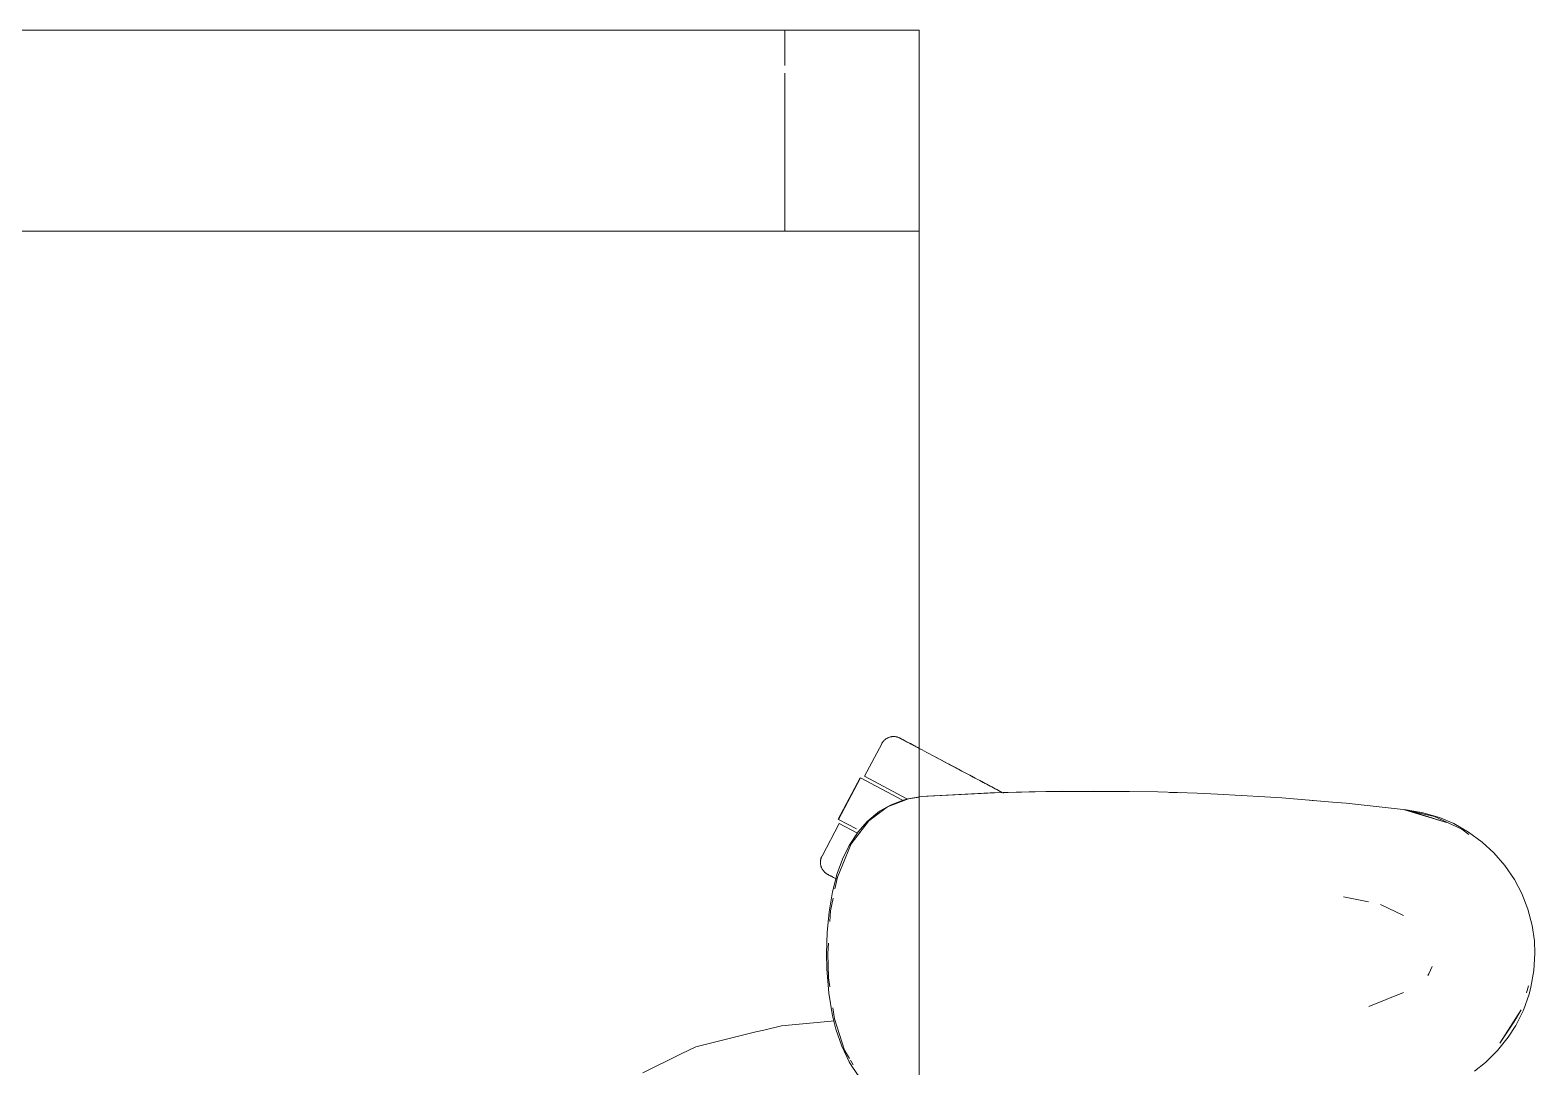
# Model space of a CAD drawing. Header units: millimetres. Extents: x 79795 to 317870, y -36033 to 97293.
# Drawn here: x 217957.6 to 218406.6, y 10690.5 to 10999.8 of the extents above; entities that cross this region are included whole.
import ezdxf

# ---------------------------------------------------------------- set-up
doc = ezdxf.new("R2010")
doc.units = ezdxf.units.MM
doc.header["$MEASUREMENT"] = 0
doc.layers.add('G-IMPT', color=8, linetype='CONTINUOUS', lineweight=9)
doc.layers.add('I-FURN', color=8, linetype='CONTINUOUS', lineweight=9)

msp = doc.modelspace()

# ---------------------------------------------------------------- linework, layer by layer
at = {"layer": 'G-IMPT'}
for p, q in [((218223.53, 10771.18), (218221.88, 10770.92)), ((218245.31, 10772.26), (218223.53, 10771.18)), ((218244.1, 10772.22), (218223.53, 10771.18)), ((218223.53, 10771.18), (218225.13, 10771.29)), ((218245.31, 10772.26), (218225.13, 10771.29)), ((218226.65, 10771.34), (218225.13, 10771.29)), ((218265.5, 10772.73), (218244.1, 10772.22)), ((218255.66, 10772.57), (218244.1, 10772.22)), ((218244.1, 10772.22), (218245.31, 10772.26)), ((218265.5, 10772.73), (218245.31, 10772.26)), ((218255.66, 10772.57), (218274.89, 10772.77)), ((218265.5, 10772.73), (218255.66, 10772.57)), ((218285.68, 10772.68), (218255.66, 10772.57)), ((218263.46, 10772.71), (218261.55, 10772.64)), ((218265.5, 10772.69), (218263.46, 10772.71)), ((218285.68, 10772.68), (218265.5, 10772.73)), ((218285.68, 10772.68), (218274.89, 10772.77)), ((218285.68, 10772.68), (218294.1, 10772.52)), ((218305.86, 10772.13), (218294.1, 10772.52)), ((218299.04, 10772.38), (218297.54, 10772.39)), ((218300.97, 10772.27), (218299.04, 10772.38)), ((218305.86, 10772.13), (218311.88, 10771.87)), ((218326.02, 10771.06), (218311.88, 10771.87)), ((218331.11, 10770.74), (218326.02, 10771.06)), ((218211.06, 10766.76), (218207.32, 10763.68)), ((218213.47, 10768.05), (218207.84, 10763.88)), ((218214.5, 10768.72), (218211.06, 10766.76)), ((218219.66, 10770.46), (218213.47, 10768.05)), ((218214.5, 10768.72), (218218.14, 10770.11)), ((218219.49, 10770.48), (218218.14, 10770.11)), ((218219.49, 10770.48), (218221.88, 10770.92)), ((218219.66, 10770.46), (218222.83, 10770.94)), ((218331.11, 10770.74), (218346.17, 10769.49)), ((218339.29, 10770.09), (218340.97, 10769.92)), ((218346.17, 10769.49), (218350.3, 10769.14)), ((218350.3, 10769.14), (218368.22, 10767.24)), ((218367.71, 10767.24), (218380.17, 10763.41)), ((218367.71, 10767.24), (218371.03, 10766.32)), ((218368.22, 10767.24), (218373.27, 10766.34)), ((218376.68, 10765.2), (218368.28, 10767.11)), ((218207.84, 10763.88), (218202.63, 10757.09)), ((218204.66, 10760.64), (218207.32, 10763.68)), ((218380.17, 10763.41), (218371.03, 10766.32)), ((218378.13, 10764.88), (218373.27, 10766.34)), ((218376.68, 10765.2), (218384.74, 10761.46)), ((218382.37, 10763.07), (218378.13, 10764.88)), ((218382.37, 10763.07), (218386.81, 10760.55)), ((218202, 10756.6), (218204.66, 10760.64)), ((218386.85, 10759.86), (218384.74, 10761.46)), ((218390.89, 10757.56), (218386.81, 10760.55)), ((218390.89, 10757.56), (218394.33, 10754.39)), ((218202, 10756.6), (218200.02, 10752.52)), ((218202.63, 10757.09), (218200.79, 10752.7)), ((218397.65, 10750.56), (218394.33, 10754.39)), ((218198.43, 10748.19), (218200.02, 10752.52)), ((218198.46, 10747.07), (218200.79, 10752.7)), ((218400.48, 10746.39), (218397.65, 10750.56)), ((218198.43, 10748.19), (218197, 10742.71)), ((218198.46, 10747.07), (218197.75, 10743.61)), ((218400.48, 10746.39), (218402.67, 10742.23)), ((218196, 10736.78), (218197, 10742.71)), ((218197.19, 10740.86), (218196.42, 10737.11)), ((218349.51, 10741.27), (218356.94, 10739.7)), ((218402.67, 10742.23), (218404.51, 10737.52)), ((218196, 10736.78), (218195.44, 10730.63)), ((218196.42, 10737.11), (218196.22, 10733.91)), ((218367.34, 10735.67), (218360.56, 10738.93)), ((218405.77, 10732.65), (218404.51, 10737.52)), ((218195.26, 10724.29), (218195.44, 10730.63)), ((218405.77, 10732.65), (218406.42, 10728.14)), ((218195.82, 10727.4), (218195.63, 10724.29)), ((218406.59, 10724.29), (218406.42, 10728.14)), ((218195.35, 10719.78), (218195.26, 10724.29)), ((218195.86, 10717.12), (218195.63, 10724.29)), ((218406.59, 10724.29), (218406.29, 10719.25)), ((218195.35, 10719.78), (218195.92, 10712.47)), ((218195.86, 10717.12), (218196.26, 10714.34)), ((218374.96, 10718.24), (218374.66, 10717.79)), ((218375.97, 10720.46), (218374.96, 10718.24)), ((218406.29, 10719.25), (218405.41, 10714.3)), ((218357.01, 10708.57), (218367.43, 10712.71)), ((218404.05, 10712.61), (218404.67, 10714.64)), ((218405.41, 10714.3), (218404.85, 10712.17)), ((218197.04, 10705.7), (218195.92, 10712.47)), ((218197.13, 10708.15), (218197.59, 10704.86)), ((218403.14, 10707.4), (218404.85, 10712.17)), ((218197.72, 10704.24), (218181.84, 10702.8)), ((218198.02, 10701.78), (218197.04, 10705.7)), ((218197.59, 10704.86), (218200.62, 10695.47)), ((218402.49, 10707.49), (218396.17, 10697.54)), ((218400.33, 10703.82), (218396.17, 10697.54)), ((218402.49, 10707.49), (218400.33, 10703.82)), ((218403.14, 10707.4), (218400.9, 10702.89)), ((218156.24, 10696.52), (218174.18, 10700.92)), ((218174.18, 10700.92), (218176.55, 10701.5)), ((218181.84, 10702.8), (218176.55, 10701.5)), ((218198.02, 10701.78), (218199.76, 10696.69)), ((218395.44, 10695.37), (218398.63, 10699.34)), ((218400.9, 10702.89), (218398.63, 10699.34)), ((218151.88, 10694.37), (218156.24, 10696.52)), ((218199.76, 10696.69), (218201.96, 10692.05)), ((218200.62, 10695.47), (218202.09, 10693.02)), ((218395.44, 10695.37), (218391.84, 10691.82)), ((218151.88, 10694.37), (218140.41, 10688.72)), ((218201.96, 10692.05), (218202.77, 10690.68)), ((218202.37, 10692.55), (218203.23, 10691.11)), ((218205.21, 10687.22), (218202.77, 10690.68)), ((218391.84, 10691.82), (218388.53, 10689.19))]:
    msp.add_line(p, q, dxfattribs=at)
at = {"layer": 'I-FURN'}
for p, q in [((217426.83, 10999.83), (218222.83, 10999.83)), ((218222.83, 10999.83), (217426.83, 10999.83)), ((217426.83, 10999.83), (218222.83, 10999.83)), ((218182.83, 10999.83), (217462.83, 10999.83)), ((218222.83, 10999.83), (218182.83, 10999.83)), ((218182.83, 10989.25), (218182.83, 10999.83)), ((218182.83, 10989.25), (218182.83, 10999.83)), ((218222.83, 10939.83), (218222.83, 10999.83)), ((218222.83, 10999.83), (218222.83, 10939.83)), ((218222.83, 9399.83), (218222.83, 10999.83)), ((218222.83, 10999.83), (218222.83, 9399.83)), ((218182.83, 10939.83), (218182.83, 10986.93)), ((218182.83, 10939.83), (218182.83, 10986.93)), ((218222.83, 10939.83), (217787.83, 10939.83)), ((217787.83, 10939.83), (218182.83, 10939.83)), ((218182.83, 10939.83), (218222.83, 10939.83)), ((218214.29, 10788.94), (218214.45, 10788.97)), ((218214.45, 10788.97), (218214.6, 10789)), ((218214.6, 10789), (218214.76, 10789.03)), ((218214.76, 10789.03), (218214.92, 10789.04)), ((218214.92, 10789.04), (218215.09, 10789.05)), ((218215.09, 10789.05), (218215.25, 10789.06)), ((218215.25, 10789.06), (218215.41, 10789.05)), ((218215.41, 10789.05), (218215.57, 10789.04)), ((218215.57, 10789.04), (218215.73, 10789.03)), ((218215.73, 10789.03), (218215.89, 10789.01)), ((218215.89, 10789.01), (218216.05, 10788.98)), ((218216.05, 10788.98), (218216.2, 10788.94)), ((218211.7, 10786.92), (218206.55, 10777.23)), ((218211.7, 10786.92), (218211.78, 10787.06)), ((218211.78, 10787.06), (218211.86, 10787.2)), ((218211.86, 10787.2), (218211.95, 10787.33)), ((218211.95, 10787.33), (218212.04, 10787.46)), ((218212.04, 10787.46), (218212.14, 10787.59)), ((218212.14, 10787.59), (218212.25, 10787.71)), ((218212.25, 10787.71), (218212.36, 10787.83)), ((218212.36, 10787.83), (218212.47, 10787.94)), ((218212.47, 10787.94), (218212.59, 10788.05)), ((218212.59, 10788.05), (218212.71, 10788.16)), ((218212.71, 10788.16), (218212.84, 10788.25)), ((218212.84, 10788.25), (218212.97, 10788.35)), ((218212.97, 10788.35), (218213.11, 10788.44)), ((218213.11, 10788.44), (218213.25, 10788.52)), ((218213.25, 10788.52), (218213.39, 10788.6)), ((218213.39, 10788.6), (218213.53, 10788.67)), ((218213.53, 10788.67), (218213.68, 10788.74)), ((218213.68, 10788.74), (218213.83, 10788.8)), ((218213.83, 10788.8), (218213.98, 10788.85)), ((218213.98, 10788.85), (218214.13, 10788.9)), ((218214.13, 10788.9), (218214.29, 10788.94)), ((218216.2, 10788.94), (218216.36, 10788.9)), ((218216.36, 10788.9), (218216.51, 10788.85)), ((218216.51, 10788.85), (218216.67, 10788.8)), ((218216.67, 10788.8), (218216.82, 10788.74)), ((218216.82, 10788.74), (218216.96, 10788.68)), ((218216.96, 10788.68), (218217.11, 10788.61)), ((218217.11, 10788.61), (218217.15, 10788.59)), ((218217.15, 10788.59), (218217.17, 10788.57)), ((218217.15, 10788.58), (218217.15, 10788.59)), ((218217.19, 10788.56), (218217.15, 10788.58)), ((218217.17, 10788.57), (218217.23, 10788.54)), ((218217.28, 10788.52), (218217.19, 10788.56)), ((218217.23, 10788.54), (218217.33, 10788.49)), ((218217.4, 10788.45), (218217.28, 10788.52)), ((218217.33, 10788.49), (218217.47, 10788.41)), ((218217.56, 10788.37), (218217.4, 10788.45)), ((218217.47, 10788.41), (218217.65, 10788.32)), ((218217.76, 10788.26), (218217.56, 10788.37)), ((218217.65, 10788.32), (218217.87, 10788.2)), ((218218, 10788.13), (218217.76, 10788.26)), ((218217.87, 10788.2), (218218.13, 10788.06)), ((218218.28, 10787.98), (218218, 10788.13)), ((218218.13, 10788.06), (218218.42, 10787.91)), ((218218.6, 10787.81), (218218.28, 10787.98)), ((218218.42, 10787.91), (218218.76, 10787.73)), ((218218.96, 10787.62), (218218.6, 10787.81)), ((218218.76, 10787.73), (218219.13, 10787.53)), ((218219.35, 10787.41), (218218.96, 10787.62)), ((218219.13, 10787.53), (218219.54, 10787.31)), ((218219.78, 10787.19), (218219.35, 10787.41)), ((218219.54, 10787.31), (218219.99, 10787.07)), ((218220.24, 10786.94), (218219.78, 10787.19)), ((218219.99, 10787.07), (218220.47, 10786.82)), ((218220.74, 10786.67), (218220.24, 10786.94)), ((218220.47, 10786.82), (218220.99, 10786.54)), ((218221.28, 10786.39), (218220.74, 10786.67)), ((218220.99, 10786.54), (218221.54, 10786.25)), ((218221.85, 10786.09), (218221.28, 10786.39)), ((218221.54, 10786.25), (218222.12, 10785.94)), ((218222.45, 10785.77), (218221.85, 10786.09)), ((218223.08, 10785.43), (218222.45, 10785.77)), ((218223.75, 10785.08), (218223.08, 10785.43)), ((218224.44, 10784.71), (218223.75, 10785.08)), ((218225.16, 10784.32), (218224.44, 10784.71)), ((218225.91, 10783.92), (218225.16, 10784.32)), ((218226.69, 10783.51), (218225.91, 10783.92)), ((218227.49, 10783.09), (218226.69, 10783.51)), ((218228.32, 10782.65), (218227.49, 10783.09)), ((218227.87, 10782.88), (218228.7, 10782.44)), ((218229.16, 10782.2), (218228.32, 10782.65)), ((218228.7, 10782.44), (218229.56, 10781.99)), ((218230.03, 10781.73), (218229.16, 10782.2)), ((218229.56, 10781.99), (218230.44, 10781.52)), ((218230.92, 10781.26), (218230.03, 10781.73)), ((218230.44, 10781.52), (218231.33, 10781.04)), ((218231.82, 10780.78), (218230.92, 10781.26)), ((218231.33, 10781.04), (218232.25, 10780.56)), ((218232.75, 10780.29), (218231.82, 10780.78)), ((218232.25, 10780.56), (218233.18, 10780.06)), ((218233.68, 10779.79), (218232.75, 10780.29)), ((218233.18, 10780.06), (218234.12, 10779.56)), ((218205.25, 10776.79), (218198.68, 10764.43)), ((218198.85, 10764.34), (218205.42, 10776.7)), ((218205.42, 10776.7), (218217.93, 10770.05)), ((218219.21, 10770.5), (218206.55, 10777.23)), ((218234.64, 10779.29), (218233.68, 10779.79)), ((218234.12, 10779.56), (218235.08, 10779.05)), ((218235.6, 10778.77), (218234.64, 10779.29)), ((218235.08, 10779.05), (218236.05, 10778.54)), ((218236.57, 10778.26), (218235.6, 10778.77)), ((218236.05, 10778.54), (218237.02, 10778.02)), ((218237.56, 10777.73), (218236.57, 10778.26)), ((218237.02, 10778.02), (218238.01, 10777.49)), ((218238.55, 10777.21), (218237.56, 10777.73)), ((218238.01, 10777.49), (218239.01, 10776.96)), ((218239.54, 10776.68), (218238.55, 10777.21)), ((218239.01, 10776.96), (218240.01, 10776.43)), ((218240.55, 10776.14), (218239.54, 10776.68)), ((218240.01, 10776.43), (218241.01, 10775.9)), ((218241.55, 10775.61), (218240.55, 10776.14)), ((218241.01, 10775.9), (218242.01, 10775.36)), ((218242.56, 10775.08), (218241.55, 10775.61)), ((218242.01, 10775.36), (218243.02, 10774.83)), ((218243.56, 10774.54), (218242.56, 10775.08)), ((218243.02, 10774.83), (218244.02, 10774.3)), ((218244.56, 10774.01), (218243.56, 10774.54)), ((218244.02, 10774.3), (218245.02, 10773.76)), ((218245.56, 10773.48), (218244.56, 10774.01)), ((218245.02, 10773.76), (218246.02, 10773.23)), ((218246.56, 10772.95), (218245.56, 10773.48)), ((218246.02, 10773.23), (218247.01, 10772.71)), ((218247.54, 10772.42), (218246.56, 10772.95)), ((218247.01, 10772.71), (218248, 10772.18)), ((218199.04, 10763.11), (218193.89, 10753.42)), ((218204.14, 10761.52), (218198.85, 10764.34)), ((218204.23, 10760.35), (218199.04, 10763.11)), ((218193.67, 10752.94), (218193.73, 10753.09)), ((218193.73, 10753.09), (218193.79, 10753.24)), ((218193.79, 10753.24), (218193.86, 10753.38)), ((218193.86, 10753.38), (218193.89, 10753.42)), ((218193.41, 10751.52), (218193.42, 10751.68)), ((218193.42, 10751.36), (218193.41, 10751.52)), ((218193.42, 10751.68), (218193.43, 10751.84)), ((218193.43, 10751.2), (218193.42, 10751.36)), ((218193.43, 10751.84), (218193.44, 10752)), ((218193.44, 10751.04), (218193.43, 10751.2)), ((218193.44, 10752), (218193.46, 10752.16)), ((218193.47, 10750.88), (218193.44, 10751.04)), ((218193.46, 10752.16), (218193.49, 10752.32)), ((218193.5, 10750.72), (218193.47, 10750.88)), ((218193.49, 10752.32), (218193.53, 10752.48)), ((218193.53, 10750.56), (218193.5, 10750.72)), ((218193.53, 10752.48), (218193.57, 10752.63)), ((218193.57, 10750.41), (218193.53, 10750.56)), ((218193.57, 10752.63), (218193.62, 10752.79)), ((218193.62, 10750.25), (218193.57, 10750.41)), ((218193.62, 10752.79), (218193.67, 10752.94)), ((218193.67, 10750.1), (218193.62, 10750.25)), ((218193.73, 10749.95), (218193.67, 10750.1)), ((218193.8, 10749.8), (218193.73, 10749.95)), ((218193.87, 10749.66), (218193.8, 10749.8)), ((218193.95, 10749.52), (218193.87, 10749.66)), ((218194.03, 10749.38), (218193.95, 10749.52)), ((218194.12, 10749.25), (218194.03, 10749.38)), ((218194.22, 10749.11), (218194.12, 10749.25)), ((218194.32, 10748.99), (218194.22, 10749.11)), ((218194.42, 10748.86), (218194.32, 10748.99)), ((218194.53, 10748.75), (218194.42, 10748.86)), ((218194.64, 10748.63), (218194.53, 10748.75)), ((218194.76, 10748.52), (218194.64, 10748.63)), ((218194.88, 10748.42), (218194.76, 10748.52)), ((218195.01, 10748.32), (218194.88, 10748.42)), ((218195.14, 10748.22), (218195.01, 10748.32)), ((218195.27, 10748.13), (218195.14, 10748.22)), ((218195.41, 10748.05), (218195.27, 10748.13)), ((218195.55, 10747.97), (218195.41, 10748.05)), ((218195.56, 10747.97), (218195.55, 10747.97)), ((218195.55, 10747.97), (218195.57, 10747.96)), ((218195.6, 10747.94), (218195.56, 10747.97)), ((218195.57, 10747.96), (218195.63, 10747.93)), ((218195.68, 10747.9), (218195.6, 10747.94)), ((218195.63, 10747.93), (218195.73, 10747.87)), ((218195.8, 10747.84), (218195.68, 10747.9)), ((218195.73, 10747.87), (218195.87, 10747.8)), ((218195.96, 10747.75), (218195.8, 10747.84)), ((218195.87, 10747.8), (218196.05, 10747.7)), ((218196.17, 10747.64), (218195.96, 10747.75)), ((218196.05, 10747.7), (218196.27, 10747.59)), ((218196.41, 10747.51), (218196.17, 10747.64)), ((218196.27, 10747.59), (218196.53, 10747.45)), ((218196.69, 10747.37), (218196.41, 10747.51)), ((218196.53, 10747.45), (218196.83, 10747.29)), ((218197, 10747.2), (218196.69, 10747.37)), ((218196.83, 10747.29), (218197.16, 10747.11)), ((218197.36, 10747.01), (218197, 10747.2)), ((218197.16, 10747.11), (218197.54, 10746.91)), ((218197.75, 10746.8), (218197.36, 10747.01)), ((218197.54, 10746.91), (218197.95, 10746.7)), ((218198.18, 10746.57), (218197.75, 10746.8)), ((218197.95, 10746.7), (218197.95, 10746.69))]:
    msp.add_line(p, q, dxfattribs=at)

doc.saveas('drawing.dxf')
